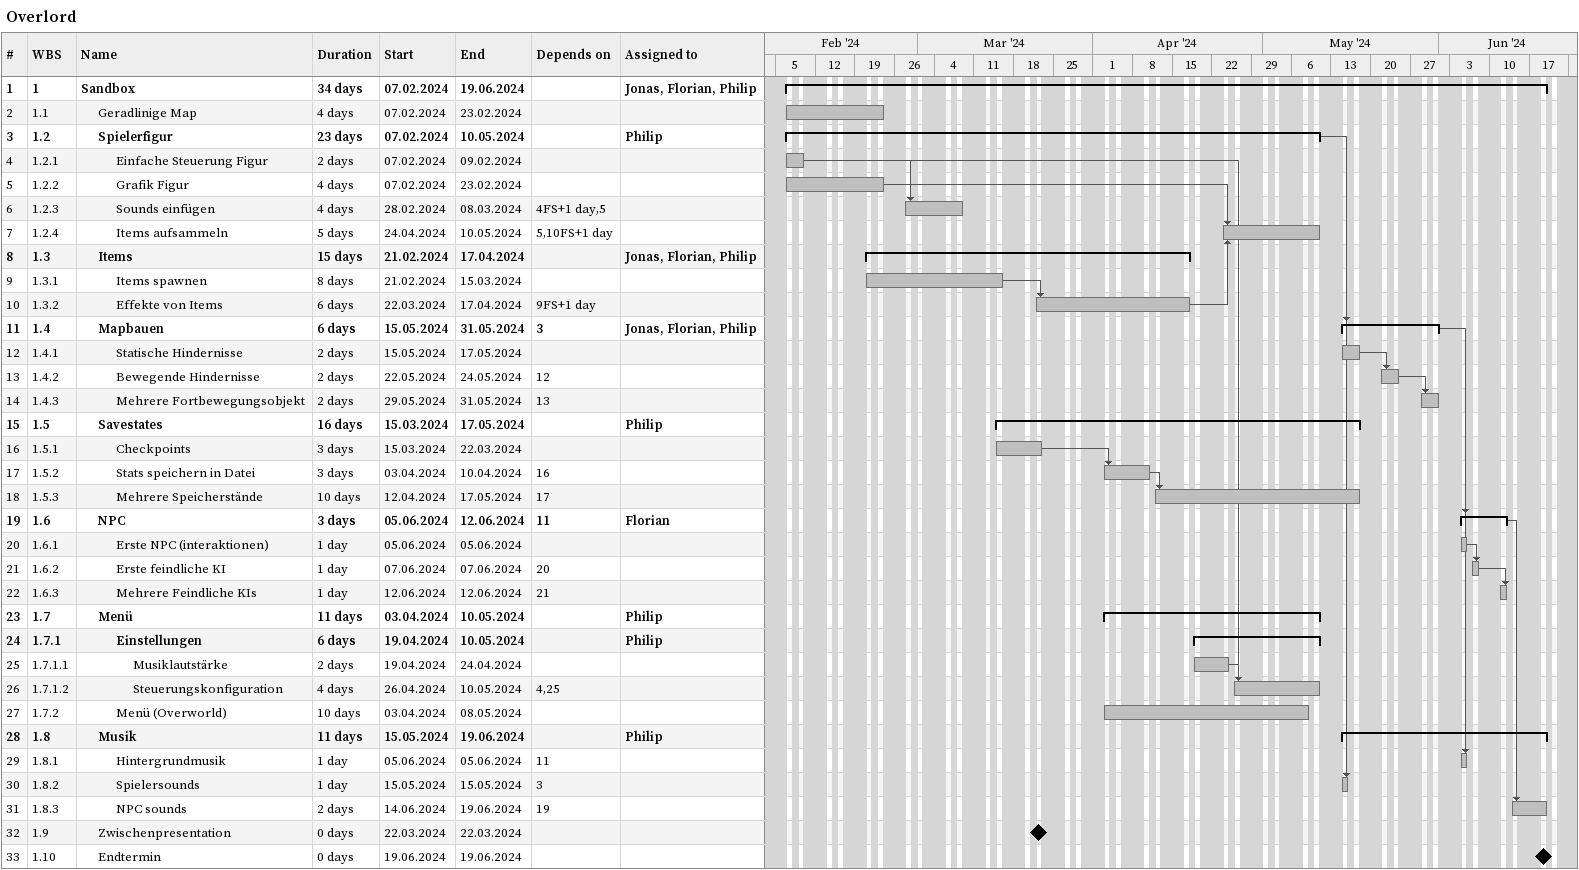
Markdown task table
Overlord

| ID | WBS | Task | Duration | Start | Finish | Predecessors | Resources |
|---|---|---|---|---|---|---|---|
| 1 | 1 | **Sandbox** | 34d | 2024-02-07 | 2024-06-19 |  | Jonas, Florian, Philip |
| 2 | 1.1 | Geradlinige Map | 4d | 2024-02-07 | 2024-02-23 |  |  |
| 3 | 1.2 | **Spielerfigur** | 23d | 2024-02-07 | 2024-05-10 |  | Philip |
| 4 | 1.2.1 | Einfache Steuerung Figur | 2d | 2024-02-07 | 2024-02-09 |  |  |
| 5 | 1.2.2 | Grafik Figur | 4d | 2024-02-07 | 2024-02-23 |  |  |
| 6 | 1.2.3 | Sounds einfügen | 4d | 2024-02-28 | 2024-03-08 | 4FS+1d, 5 |  |
| 7 | 1.2.4 | Items aufsammeln | 5d | 2024-04-24 | 2024-05-10 | 5, 10FS+1d |  |
| 8 | 1.3 | **Items** | 15d | 2024-02-21 | 2024-04-17 |  | Jonas, Florian, Philip |
| 9 | 1.3.1 | Items spawnen | 8d | 2024-02-21 | 2024-03-15 |  |  |
| 10 | 1.3.2 | Effekte von Items | 6d | 2024-03-22 | 2024-04-17 | 9FS+1d |  |
| 11 | 1.4 | **Mapbauen** | 6d | 2024-05-15 | 2024-05-31 | 3 | Jonas, Florian, Philip |
| 12 | 1.4.1 | Statische Hindernisse | 2d | 2024-05-15 | 2024-05-17 |  |  |
| 13 | 1.4.2 | Bewegende Hindernisse | 2d | 2024-05-22 | 2024-05-24 | 12 |  |
| 14 | 1.4.3 | Mehrere Fortbewegungsobjekt | 2d | 2024-05-29 | 2024-05-31 | 13 |  |
| 15 | 1.5 | **Savestates** | 16d | 2024-03-15 | 2024-05-17 |  | Philip |
| 16 | 1.5.1 | Checkpoints | 3d | 2024-03-15 | 2024-03-22 |  |  |
| 17 | 1.5.2 | Stats speichern in Datei | 3d | 2024-04-03 | 2024-04-10 | 16 |  |
| 18 | 1.5.3 | Mehrere Speicherstände | 10d | 2024-04-12 | 2024-05-17 | 17 |  |
| 19 | 1.6 | **NPC** | 3d | 2024-06-05 | 2024-06-12 | 11 | Florian |
| 20 | 1.6.1 | Erste NPC (interaktionen) | 1d | 2024-06-05 | 2024-06-05 |  |  |
| 21 | 1.6.2 | Erste feindliche KI | 1d | 2024-06-07 | 2024-06-07 | 20 |  |
| 22 | 1.6.3 | Mehrere Feindliche KIs | 1d | 2024-06-12 | 2024-06-12 | 21 |  |
| 23 | 1.7 | **Menü** | 11d | 2024-04-03 | 2024-05-10 |  | Philip |
| 24 | 1.7.1 | **Einstellungen** | 6d | 2024-04-19 | 2024-05-10 |  | Philip |
| 25 | 1.7.1.1 | Musiklautstärke | 2d | 2024-04-19 | 2024-04-24 |  |  |
| 26 | 1.7.1.2 | Steuerungskonfiguration | 4d | 2024-04-26 | 2024-05-10 | 4, 25 |  |
| 27 | 1.7.2 | Menü (Overworld) | 10d | 2024-04-03 | 2024-05-08 |  |  |
| 28 | 1.8 | **Musik** | 11d | 2024-05-15 | 2024-06-19 |  | Philip |
| 29 | 1.8.1 | Hintergrundmusik | 1d | 2024-06-05 | 2024-06-05 | 11 |  |
| 30 | 1.8.2 | Spielersounds | 1d | 2024-05-15 | 2024-05-15 | 3 |  |
| 31 | 1.8.3 | NPC sounds | 2d | 2024-06-14 | 2024-06-19 | 19 |  |
| 32 | 1.9 | Zwischenpresentation | 0d | 2024-03-22 | 2024-03-22 |  |  |
| 33 | 1.10 | Endtermin | 0d | 2024-06-19 | 2024-06-19 |  |  |
